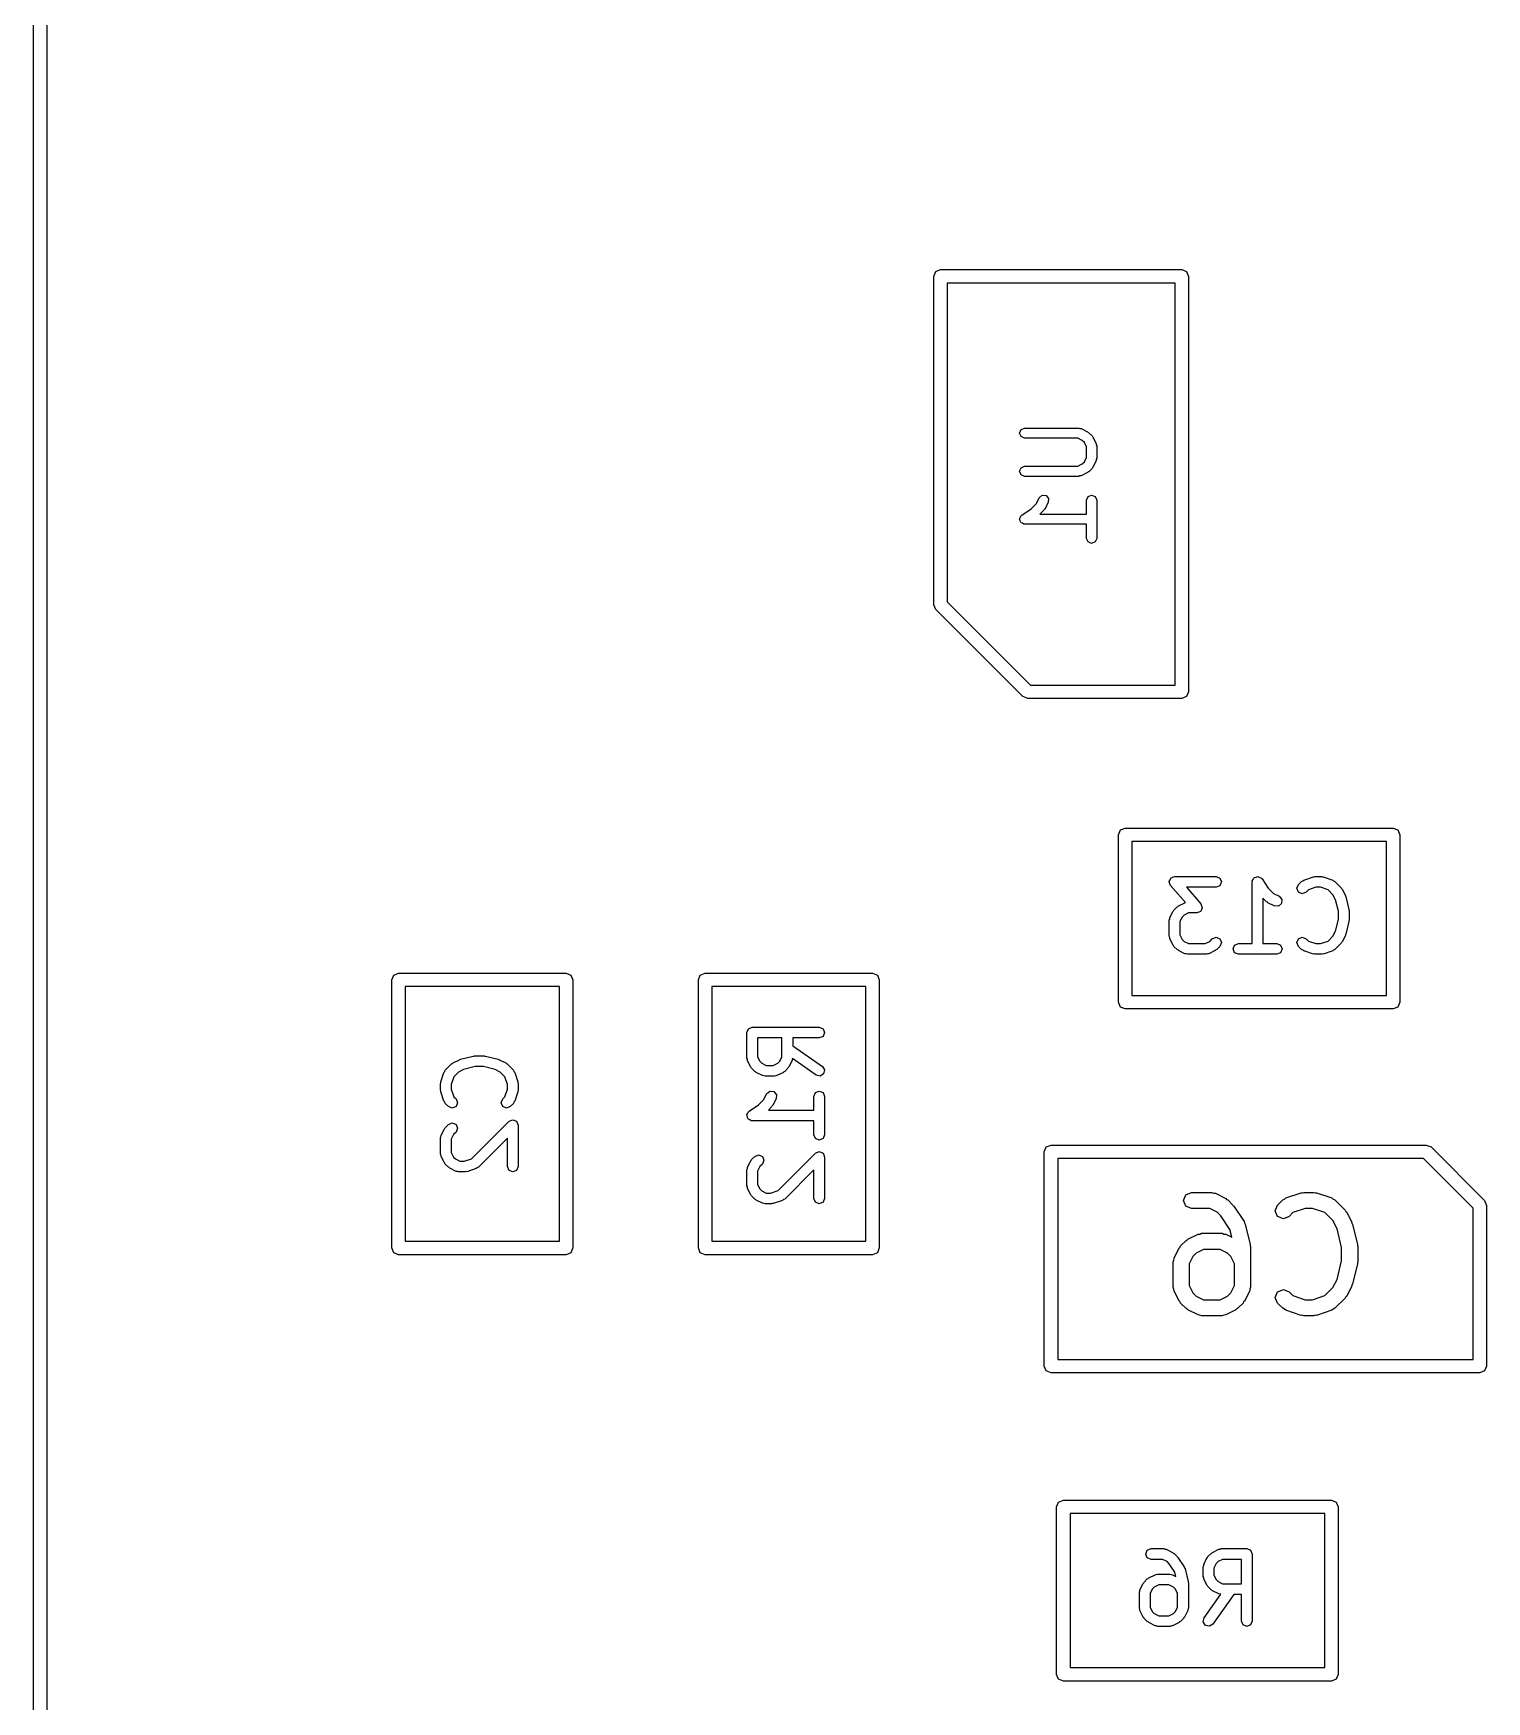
# Model space of a CAD drawing. Extents: x 0.38 to 2.31, y 0.19 to 1.75.
# Drawn here: x 0.7681 to 1.195, y 0.6474 to 1.1374 of the extents above; entities that cross this region are included whole.
import ezdxf

# ---------------------------------------------------------------- set-up
doc = ezdxf.new("R2010")
doc.units = 0
doc.header["$MEASUREMENT"] = 0
doc.layers.add('BLACK', color=7, linetype='CONTINUOUS')

msp = doc.modelspace()

# ---------------------------------------------------------------- linework, layer by layer
at = {"layer": 'BLACK', "linetype": 'CONTINUOUS'}
for p, q in [((0.76811, 0.370079), (0.76811, 1.62992)), ((0.772047, 1.62795), (0.772047, 0.372047)), ((1.0326, 1.06602), (1.03317, 1.06742)), ((1.0326, 0.969567), (1.0326, 1.06602)), ((1.03317, 1.06742), (1.03457, 1.06799)), ((1.03457, 1.06799), (1.10543, 1.06799)), ((1.03654, 1.06406), (1.03654, 0.970382)), ((1.10346, 1.06406), (1.03654, 1.06406)), ((1.10346, 0.945945), (1.10346, 1.06406)), ((1.10543, 1.06799), (1.10682, 1.06742)), ((1.10682, 1.06742), (1.1074, 1.06602)), ((1.1074, 1.06602), (1.1074, 0.943976)), ((1.05779, 1.02), (1.05822, 1.02104)), ((1.05822, 1.01895), (1.05779, 1.02)), ((1.05822, 1.02104), (1.05927, 1.02147)), ((1.05927, 1.02147), (1.0752, 1.02147)), ((1.0752, 1.02147), (1.07552, 1.02134)), ((1.07552, 1.02134), (1.07586, 1.02132)), ((1.07586, 1.02132), (1.07774, 1.02038)), ((1.07774, 1.02038), (1.0779, 1.0202)), ((1.0779, 1.0202), (1.07812, 1.0201)), ((1.07812, 1.0201), (1.07906, 1.01917)), ((1.05927, 1.01852), (1.05822, 1.01895)), ((1.07486, 1.01852), (1.05927, 1.01852)), ((1.0762, 1.01785), (1.07486, 1.01852)), ((1.0768, 1.01725), (1.0762, 1.01785)), ((1.07748, 1.0159), (1.0768, 1.01725)), ((1.07748, 1.01285), (1.07748, 1.0159)), ((1.07906, 1.01917), (1.07915, 1.01894)), ((1.07915, 1.01894), (1.07934, 1.01878)), ((1.07934, 1.01878), (1.08027, 1.01691)), ((1.08027, 1.01691), (1.0803, 1.01657)), ((1.0803, 1.01657), (1.08043, 1.01625)), ((1.08043, 1.01625), (1.08043, 1.0125)), ((1.05779, 1.00875), (1.05822, 1.00979)), ((1.05822, 1.00979), (1.05927, 1.01023)), ((1.05927, 1.01023), (1.07486, 1.01023)), ((1.07486, 1.01023), (1.0762, 1.0109)), ((1.0762, 1.0109), (1.0768, 1.0115)), ((1.0768, 1.0115), (1.07748, 1.01285)), ((1.07906, 1.00958), (1.07812, 1.00864)), ((1.07915, 1.0098), (1.07906, 1.00958)), ((1.07934, 1.00996), (1.07915, 1.0098)), ((1.08027, 1.01184), (1.07934, 1.00996)), ((1.0803, 1.01218), (1.08027, 1.01184)), ((1.08043, 1.0125), (1.0803, 1.01218)), ((1.05822, 1.00771), (1.05779, 1.00875)), ((1.05927, 1.00727), (1.05822, 1.00771)), ((1.0752, 1.00727), (1.05927, 1.00727)), ((1.07552, 1.0074), (1.0752, 1.00727)), ((1.07586, 1.00743), (1.07552, 1.0074)), ((1.07774, 1.00837), (1.07586, 1.00743)), ((1.0779, 1.00855), (1.07774, 1.00837)), ((1.07812, 1.00864), (1.0779, 1.00855)), ((1.06274, 0.999313), (1.06357, 1.00097)), ((1.06357, 1.00097), (1.06443, 1.00171)), ((1.06443, 1.00171), (1.06555, 1.00163)), ((1.06621, 0.999653), (1.06528, 0.997778)), ((1.06555, 1.00163), (1.06629, 1.00078)), ((1.06629, 1.00078), (1.06621, 0.999653)), ((1.07748, 1.00031), (1.07791, 1.00136)), ((1.07748, 0.996165), (1.07748, 1.00031)), ((1.07791, 1.00136), (1.07895, 1.00179)), ((1.07895, 1.00179), (1.08, 1.00136)), ((1.08, 1.00136), (1.08043, 1.00031)), ((1.08043, 1.00031), (1.08043, 0.989064)), ((1.05779, 0.994689), (1.05785, 0.994829)), ((1.05782, 0.994978), (1.05806, 0.995336)), ((1.05785, 0.994829), (1.05782, 0.994978)), ((1.05806, 0.995336), (1.05822, 0.995733)), ((1.05822, 0.995733), (1.05836, 0.995791)), ((1.05836, 0.995791), (1.05845, 0.995917)), ((1.05845, 0.995917), (1.06114, 0.997711)), ((1.06114, 0.997711), (1.06274, 0.999313)), ((1.065, 0.997394), (1.06377, 0.996165)), ((1.06377, 0.996165), (1.07748, 0.996165)), ((1.06509, 0.997619), (1.065, 0.997394)), ((1.06528, 0.997778), (1.06509, 0.997619)), ((1.05796, 0.994292), (1.05779, 0.994689)), ((1.05804, 0.99387), (1.05796, 0.994292)), ((1.05817, 0.993785), (1.05804, 0.99387)), ((1.05822, 0.993645), (1.05817, 0.993785)), ((1.05862, 0.99348), (1.05822, 0.993645)), ((1.05898, 0.993241), (1.05862, 0.99348)), ((1.05913, 0.993271), (1.05898, 0.993241)), ((1.05927, 0.993212), (1.05913, 0.993271)), ((1.07748, 0.993212), (1.05927, 0.993212)), ((1.07748, 0.989064), (1.07748, 0.993212)), ((1.07791, 0.988021), (1.07748, 0.989064)), ((1.07895, 0.987588), (1.07791, 0.988021)), ((1.08, 0.988021), (1.07895, 0.987588)), ((1.08043, 0.989064), (1.08, 0.988021)), ((1.03654, 0.970382), (1.06097, 0.945945)), ((1.03317, 0.968175), (1.0326, 0.969567)), ((1.05877, 0.942584), (1.03317, 0.968175)), ((1.06097, 0.945945), (1.10346, 0.945945)), ((1.06016, 0.942008), (1.05877, 0.942584)), ((1.10543, 0.942008), (1.06016, 0.942008)), ((1.10682, 0.942584), (1.10543, 0.942008)), ((1.1074, 0.943976), (1.10682, 0.942584)), ((1.08681, 0.902008), (1.08739, 0.9034)), ((1.08681, 0.852795), (1.08681, 0.902008)), ((1.08739, 0.9034), (1.08878, 0.903976)), ((1.08878, 0.903976), (1.16752, 0.903976)), ((1.16752, 0.903976), (1.16891, 0.9034)), ((1.16891, 0.9034), (1.16949, 0.902008)), ((1.16949, 0.902008), (1.16949, 0.852795)), ((1.09075, 0.900039), (1.09075, 0.854764)), ((1.16555, 0.900039), (1.09075, 0.900039)), ((1.16555, 0.854764), (1.16555, 0.900039)), ((1.10173, 0.888144), (1.10176, 0.888196)), ((1.10195, 0.887632), (1.10173, 0.888144)), ((1.10174, 0.888249), (1.10198, 0.888745)), ((1.10176, 0.888196), (1.10174, 0.888249)), ((1.10212, 0.887107), (1.10195, 0.887632)), ((1.10198, 0.888745), (1.1022, 0.889257)), ((1.10653, 0.882066), (1.10212, 0.887107)), ((1.1022, 0.889257), (1.10225, 0.889279)), ((1.10225, 0.889279), (1.10227, 0.889329)), ((1.10227, 0.889329), (1.1028, 0.889506)), ((1.1028, 0.889506), (1.10331, 0.889719)), ((1.10331, 0.889719), (1.11549, 0.889719)), ((1.11549, 0.889719), (1.11661, 0.889257)), ((1.11661, 0.88703), (1.11549, 0.886569)), ((1.11661, 0.889257), (1.11707, 0.888144)), ((1.11707, 0.888144), (1.11661, 0.88703)), ((1.12611, 0.888144), (1.12617, 0.888294)), ((1.12611, 0.870034), (1.12611, 0.888144)), ((1.12614, 0.888453), (1.12639, 0.888834)), ((1.12617, 0.888294), (1.12614, 0.888453)), ((1.12639, 0.888834), (1.12657, 0.889257)), ((1.12657, 0.889257), (1.12672, 0.889319)), ((1.12672, 0.889319), (1.12681, 0.889454)), ((1.12681, 0.889454), (1.12726, 0.889543)), ((1.12726, 0.889543), (1.12768, 0.889719)), ((1.12768, 0.889719), (1.12783, 0.889656)), ((1.12783, 0.889656), (1.12799, 0.889688)), ((1.12799, 0.889688), (1.12837, 0.889433)), ((1.12837, 0.889433), (1.12879, 0.889257)), ((1.12879, 0.889257), (1.12886, 0.889108)), ((1.12886, 0.889108), (1.12899, 0.889017)), ((1.12899, 0.889017), (1.13078, 0.886335)), ((1.13923, 0.886269), (1.13969, 0.887383)), ((1.13969, 0.887383), (1.14063, 0.88832)), ((1.14063, 0.88832), (1.14097, 0.88846)), ((1.14097, 0.88846), (1.14124, 0.8887)), ((1.14124, 0.8887), (1.14406, 0.889638)), ((1.14406, 0.889638), (1.14431, 0.889619)), ((1.14431, 0.889619), (1.14455, 0.889719)), ((1.14455, 0.889719), (1.14643, 0.889719)), ((1.14643, 0.889719), (1.14667, 0.889619)), ((1.14667, 0.889619), (1.14693, 0.889638)), ((1.14693, 0.889638), (1.14974, 0.8887)), ((1.14974, 0.8887), (1.15002, 0.88846)), ((1.15002, 0.88846), (1.15035, 0.88832)), ((1.15035, 0.88832), (1.15223, 0.886445)), ((1.10448, 0.881116), (1.10635, 0.882053)), ((1.10635, 0.882053), (1.10653, 0.882066)), ((1.11549, 0.886569), (1.10678, 0.886569)), ((1.10678, 0.886569), (1.11106, 0.881682)), ((1.13032, 0.882343), (1.12926, 0.883404)), ((1.12926, 0.883404), (1.12926, 0.870034)), ((1.13056, 0.882244), (1.13032, 0.882343)), ((1.13073, 0.882048), (1.13056, 0.882244)), ((1.1326, 0.881111), (1.13073, 0.882048)), ((1.13078, 0.886335), (1.13236, 0.884751)), ((1.13236, 0.884751), (1.13401, 0.883928)), ((1.13401, 0.883928), (1.1348, 0.883017)), ((1.1348, 0.883017), (1.13471, 0.881815)), ((1.13969, 0.885155), (1.13923, 0.886269)), ((1.1408, 0.884694), (1.13969, 0.885155)), ((1.14192, 0.885155), (1.1408, 0.884694)), ((1.14259, 0.88583), (1.14192, 0.885155)), ((1.14481, 0.886569), (1.14259, 0.88583)), ((1.14617, 0.886569), (1.14481, 0.886569)), ((1.14839, 0.88583), (1.14617, 0.886569)), ((1.14982, 0.884399), (1.14839, 0.88583)), ((1.15057, 0.882907), (1.14982, 0.884399)), ((1.15142, 0.879513), (1.15057, 0.882907)), ((1.15223, 0.886445), (1.15233, 0.886206)), ((1.15233, 0.886206), (1.15252, 0.886036)), ((1.15252, 0.886036), (1.15346, 0.884161)), ((1.15346, 0.884161), (1.15347, 0.883983)), ((1.15347, 0.883983), (1.15358, 0.883839)), ((1.15358, 0.883839), (1.15452, 0.880089)), ((1.10173, 0.876895), (1.10187, 0.877234)), ((1.10187, 0.877234), (1.1019, 0.877599)), ((1.1019, 0.877599), (1.10284, 0.879474)), ((1.10284, 0.879474), (1.10303, 0.879644)), ((1.10303, 0.879644), (1.10313, 0.879883)), ((1.10313, 0.879883), (1.10407, 0.880821)), ((1.10407, 0.880821), (1.10431, 0.88092)), ((1.10431, 0.88092), (1.10448, 0.881116)), ((1.10554, 0.877837), (1.10488, 0.876523)), ((1.10612, 0.878413), (1.10554, 0.877837)), ((1.10743, 0.87907), (1.10612, 0.878413)), ((1.10987, 0.87907), (1.10743, 0.87907)), ((1.11038, 0.879282), (1.10987, 0.87907)), ((1.11091, 0.87946), (1.11038, 0.879282)), ((1.11093, 0.87951), (1.11091, 0.87946)), ((1.11098, 0.879531), (1.11093, 0.87951)), ((1.1112, 0.880043), (1.11098, 0.879531)), ((1.11106, 0.881682), (1.11123, 0.881157)), ((1.11144, 0.88054), (1.1112, 0.880043)), ((1.11123, 0.881157), (1.11145, 0.880645)), ((1.11145, 0.880645), (1.11142, 0.880593)), ((1.11142, 0.880593), (1.11144, 0.88054)), ((1.1338, 0.881025), (1.1326, 0.881111)), ((1.13471, 0.881815), (1.1338, 0.881025)), ((1.15142, 0.877089), (1.15142, 0.879513)), ((1.15452, 0.880089), (1.15449, 0.879892)), ((1.15449, 0.879892), (1.15457, 0.879707)), ((1.15457, 0.879707), (1.15457, 0.876895)), ((1.10173, 0.872208), (1.10173, 0.876895)), ((1.10187, 0.87187), (1.10173, 0.872208)), ((1.10488, 0.876523), (1.10488, 0.87258)), ((1.10488, 0.87258), (1.10554, 0.871266)), ((1.14982, 0.872204), (1.15057, 0.873695)), ((1.15057, 0.873695), (1.15142, 0.877089)), ((1.15346, 0.872441), (1.15252, 0.870567)), ((1.15347, 0.87262), (1.15346, 0.872441)), ((1.15358, 0.872764), (1.15347, 0.87262)), ((1.15452, 0.876513), (1.15358, 0.872764)), ((1.15457, 0.876895), (1.15449, 0.876711)), ((1.15449, 0.876711), (1.15452, 0.876513)), ((1.1019, 0.871504), (1.10187, 0.87187)), ((1.10284, 0.869629), (1.1019, 0.871504)), ((1.10303, 0.869459), (1.10284, 0.869629)), ((1.10313, 0.86922), (1.10303, 0.869459)), ((1.10407, 0.868283), (1.10313, 0.86922)), ((1.10431, 0.868183), (1.10407, 0.868283)), ((1.10448, 0.867988), (1.10431, 0.868183)), ((1.10635, 0.86705), (1.10448, 0.867988)), ((1.10554, 0.871266), (1.10612, 0.87069)), ((1.10612, 0.87069), (1.10743, 0.870034)), ((1.10743, 0.870034), (1.11231, 0.870034)), ((1.11231, 0.870034), (1.11362, 0.87069)), ((1.11526, 0.867988), (1.11339, 0.86705)), ((1.11362, 0.87069), (1.11438, 0.871447)), ((1.11438, 0.871447), (1.11549, 0.871908)), ((1.11543, 0.868183), (1.11526, 0.867988)), ((1.11567, 0.868283), (1.11543, 0.868183)), ((1.11549, 0.871908), (1.11661, 0.871447)), ((1.11661, 0.86922), (1.11567, 0.868283)), ((1.11661, 0.871447), (1.11707, 0.870333)), ((1.11707, 0.870333), (1.11661, 0.86922)), ((1.12048, 0.868459), (1.12094, 0.869572)), ((1.12094, 0.867345), (1.12048, 0.868459)), ((1.12094, 0.869572), (1.12206, 0.870034)), ((1.12206, 0.866884), (1.12094, 0.867345)), ((1.12206, 0.870034), (1.12611, 0.870034)), ((1.12926, 0.870034), (1.13331, 0.870034)), ((1.13331, 0.870034), (1.13442, 0.869572)), ((1.13442, 0.867345), (1.13331, 0.866884)), ((1.13442, 0.869572), (1.13488, 0.868459)), ((1.13488, 0.868459), (1.13442, 0.867345)), ((1.13923, 0.870334), (1.13969, 0.871447)), ((1.13969, 0.86922), (1.13923, 0.870334)), ((1.13969, 0.871447), (1.1408, 0.871908)), ((1.14063, 0.868283), (1.13969, 0.86922)), ((1.14097, 0.868142), (1.14063, 0.868283)), ((1.1408, 0.871908), (1.14192, 0.871447)), ((1.14124, 0.867902), (1.14097, 0.868142)), ((1.14406, 0.866965), (1.14124, 0.867902)), ((1.14192, 0.871447), (1.14259, 0.870772)), ((1.14259, 0.870772), (1.14481, 0.870034)), ((1.14481, 0.870034), (1.14617, 0.870034)), ((1.14617, 0.870034), (1.14839, 0.870773)), ((1.14974, 0.867902), (1.14693, 0.866965)), ((1.14839, 0.870773), (1.14982, 0.872204)), ((1.15002, 0.868142), (1.14974, 0.867902)), ((1.15035, 0.868283), (1.15002, 0.868142)), ((1.15223, 0.870157), (1.15035, 0.868283)), ((1.15233, 0.870397), (1.15223, 0.870157)), ((1.15252, 0.870567), (1.15233, 0.870397)), ((1.10672, 0.867024), (1.10635, 0.86705)), ((1.10706, 0.866884), (1.10672, 0.867024)), ((1.11268, 0.866884), (1.10706, 0.866884)), ((1.11302, 0.867024), (1.11268, 0.866884)), ((1.11339, 0.86705), (1.11302, 0.867024)), ((1.12768, 0.866884), (1.12206, 0.866884)), ((1.13331, 0.866884), (1.12768, 0.866884)), ((1.14431, 0.866983), (1.14406, 0.866965)), ((1.14455, 0.866884), (1.14431, 0.866983)), ((1.14643, 0.866884), (1.14455, 0.866884)), ((1.14667, 0.866983), (1.14643, 0.866884)), ((1.14693, 0.866965), (1.14667, 0.866983)), ((0.873425, 0.85937), (0.874002, 0.860762)), ((0.873425, 0.78063), (0.873425, 0.85937)), ((0.874002, 0.860762), (0.875394, 0.861339)), ((0.875394, 0.861339), (0.924606, 0.861339)), ((0.924606, 0.861339), (0.925998, 0.860762)), ((0.925998, 0.860762), (0.926575, 0.85937)), ((0.926575, 0.85937), (0.926575, 0.78063)), ((0.963425, 0.85937), (0.964002, 0.860762)), ((0.963425, 0.78063), (0.963425, 0.85937)), ((0.964002, 0.860762), (0.965394, 0.861339)), ((0.965394, 0.861339), (1.01461, 0.861339)), ((1.01461, 0.861339), (1.016, 0.860762)), ((1.016, 0.860762), (1.01657, 0.85937)), ((1.01657, 0.85937), (1.01657, 0.78063)), ((0.877362, 0.857402), (0.877362, 0.782598)), ((0.922638, 0.857402), (0.877362, 0.857402)), ((0.922638, 0.782598), (0.922638, 0.857402)), ((0.967362, 0.857402), (0.967362, 0.782598)), ((1.01264, 0.857402), (0.967362, 0.857402)), ((1.01264, 0.782598), (1.01264, 0.857402)), ((1.08739, 0.851403), (1.08681, 0.852795)), ((1.09075, 0.854764), (1.16555, 0.854764)), ((1.16949, 0.852795), (1.16891, 0.851403)), ((1.08878, 0.850827), (1.08739, 0.851403)), ((1.16752, 0.850827), (1.08878, 0.850827)), ((1.16891, 0.851403), (1.16752, 0.850827)), ((0.977683, 0.843903), (0.978144, 0.845017)), ((0.977683, 0.836404), (0.977683, 0.843903)), ((0.978144, 0.845017), (0.979258, 0.845478)), ((0.979258, 0.845478), (0.998943, 0.845478)), ((0.998943, 0.845478), (1.00006, 0.845017)), ((1.00006, 0.845017), (1.00052, 0.843903)), ((1.00052, 0.843903), (1.00006, 0.84279)), ((0.987994, 0.842328), (0.980833, 0.842328)), ((0.980833, 0.842328), (0.980833, 0.836776)), ((0.987994, 0.836776), (0.987994, 0.842328)), ((0.998943, 0.842328), (0.991144, 0.842328)), ((0.991144, 0.842328), (0.991144, 0.840036)), ((0.991144, 0.840036), (0.999846, 0.833945)), ((1.00006, 0.84279), (0.998943, 0.842328)), ((0.889082, 0.832831), (0.890956, 0.834706)), ((0.890956, 0.834706), (0.891196, 0.834805)), ((0.891196, 0.834805), (0.891366, 0.835001)), ((0.891366, 0.835001), (0.89324, 0.835938)), ((0.894494, 0.833044), (0.893003, 0.832298)), ((0.89324, 0.835938), (0.893419, 0.835951)), ((0.893419, 0.835951), (0.893563, 0.836057)), ((0.893563, 0.836057), (0.897312, 0.836995)), ((0.897888, 0.833892), (0.894494, 0.833044)), ((0.897312, 0.836995), (0.89751, 0.836965)), ((0.89751, 0.836965), (0.897694, 0.837042)), ((0.897694, 0.837042), (0.900506, 0.837042)), ((0.900313, 0.833892), (0.897888, 0.833892)), ((0.903706, 0.833044), (0.900313, 0.833892)), ((0.900506, 0.837042), (0.900691, 0.836965)), ((0.900691, 0.836965), (0.900888, 0.836995)), ((0.900888, 0.836995), (0.904638, 0.836057)), ((0.905198, 0.832298), (0.903706, 0.833044)), ((0.904638, 0.836057), (0.904782, 0.835951)), ((0.904782, 0.835951), (0.90496, 0.835938)), ((0.90496, 0.835938), (0.906835, 0.835001)), ((0.906835, 0.835001), (0.907005, 0.834805)), ((0.907005, 0.834805), (0.907244, 0.834706)), ((0.907244, 0.834706), (0.909119, 0.832831)), ((0.977823, 0.836066), (0.977683, 0.836404)), ((0.977849, 0.8357), (0.977823, 0.836066)), ((0.978787, 0.833825), (0.977849, 0.8357)), ((0.978982, 0.833655), (0.978787, 0.833825)), ((0.979082, 0.833416), (0.978982, 0.833655)), ((0.980019, 0.832479), (0.979082, 0.833416)), ((0.980833, 0.836776), (0.981489, 0.835462)), ((0.981489, 0.835462), (0.982065, 0.834886)), ((0.982065, 0.834886), (0.983379, 0.834229)), ((0.983379, 0.834229), (0.985448, 0.834229)), ((0.985448, 0.834229), (0.986761, 0.834886)), ((0.986761, 0.834886), (0.987337, 0.835462)), ((0.987337, 0.835462), (0.987994, 0.836776)), ((0.989745, 0.833416), (0.988808, 0.832479)), ((0.989844, 0.833655), (0.989745, 0.833416)), ((0.99004, 0.833825), (0.989844, 0.833655)), ((0.990978, 0.8357), (0.99004, 0.833825)), ((0.991004, 0.836066), (0.990978, 0.8357)), ((0.991076, 0.836239), (0.991004, 0.836066)), ((0.99804, 0.831365), (0.991076, 0.836239)), ((0.999846, 0.833945), (1.00049, 0.832928)), ((0.887683, 0.828905), (0.887782, 0.829145)), ((0.887683, 0.82703), (0.887683, 0.828905)), ((0.887764, 0.829403), (0.888701, 0.832215)), ((0.887782, 0.829145), (0.887764, 0.829403)), ((0.888701, 0.832215), (0.888941, 0.832492)), ((0.888941, 0.832492), (0.889082, 0.832831)), ((0.891572, 0.830867), (0.890833, 0.82865)), ((0.890833, 0.82865), (0.890833, 0.827286)), ((0.893003, 0.832298), (0.891572, 0.830867)), ((0.906629, 0.830867), (0.905198, 0.832298)), ((0.907368, 0.82865), (0.906629, 0.830867)), ((0.907368, 0.827286), (0.907368, 0.82865)), ((0.909119, 0.832831), (0.909259, 0.832492)), ((0.909259, 0.832492), (0.909499, 0.832215)), ((0.909499, 0.832215), (0.910437, 0.829403)), ((0.910437, 0.829403), (0.910419, 0.829145)), ((0.910419, 0.829145), (0.910518, 0.828905)), ((0.910518, 0.828905), (0.910518, 0.82703)), ((0.980259, 0.832379), (0.980019, 0.832479)), ((0.980428, 0.832184), (0.980259, 0.832379)), ((0.982303, 0.831246), (0.980428, 0.832184)), ((0.982669, 0.83122), (0.982303, 0.831246)), ((0.983007, 0.83108), (0.982669, 0.83122)), ((0.98582, 0.83108), (0.983007, 0.83108)), ((0.986158, 0.83122), (0.98582, 0.83108)), ((0.986524, 0.831246), (0.986158, 0.83122)), ((0.988399, 0.832184), (0.986524, 0.831246)), ((0.988568, 0.832379), (0.988399, 0.832184)), ((0.988808, 0.832479), (0.988568, 0.832379)), ((0.999217, 0.831104), (0.99804, 0.831365)), ((1.00023, 0.831752), (0.999217, 0.831104)), ((1.00049, 0.832928), (1.00023, 0.831752)), ((0.887782, 0.826791), (0.887683, 0.82703)), ((0.887764, 0.826532), (0.887782, 0.826791)), ((0.888701, 0.82372), (0.887764, 0.826532)), ((0.888941, 0.823443), (0.888701, 0.82372)), ((0.889082, 0.823105), (0.888941, 0.823443)), ((0.890833, 0.827286), (0.891572, 0.825069)), ((0.891572, 0.825069), (0.892246, 0.824394)), ((0.892246, 0.824394), (0.892707, 0.823281)), ((0.892707, 0.823281), (0.892246, 0.822167)), ((0.905493, 0.823281), (0.905955, 0.824394)), ((0.905955, 0.822167), (0.905493, 0.823281)), ((0.905955, 0.824394), (0.906629, 0.825069)), ((0.906629, 0.825069), (0.907368, 0.827286)), ((0.909259, 0.823443), (0.909119, 0.823105)), ((0.909499, 0.82372), (0.909259, 0.823443)), ((0.910437, 0.826532), (0.909499, 0.82372)), ((0.910518, 0.82703), (0.910419, 0.826791)), ((0.910419, 0.826791), (0.910437, 0.826532)), ((0.981067, 0.82263), (0.982651, 0.824214)), ((0.982651, 0.824214), (0.983474, 0.82586)), ((0.983474, 0.82586), (0.984384, 0.82665)), ((0.984384, 0.82665), (0.985586, 0.826564)), ((0.986291, 0.824451), (0.985353, 0.822577)), ((0.985586, 0.826564), (0.986376, 0.825654)), ((0.986376, 0.825654), (0.986291, 0.824451)), ((0.997368, 0.825156), (0.997829, 0.826269)), ((0.997368, 0.821106), (0.997368, 0.825156)), ((0.997829, 0.826269), (0.998943, 0.82673)), ((0.998943, 0.82673), (1.00006, 0.826269)), ((1.00006, 0.826269), (1.00052, 0.825156)), ((1.00052, 0.825156), (1.00052, 0.813907)), ((0.890019, 0.822167), (0.889082, 0.823105)), ((0.891133, 0.821706), (0.890019, 0.822167)), ((0.892246, 0.822167), (0.891133, 0.821706)), ((0.907068, 0.821706), (0.905955, 0.822167)), ((0.908182, 0.822167), (0.907068, 0.821706)), ((0.909119, 0.823105), (0.908182, 0.822167)), ((0.977683, 0.819531), (0.977745, 0.819681)), ((0.977859, 0.819108), (0.977683, 0.819531)), ((0.977714, 0.81984), (0.977969, 0.820221)), ((0.977745, 0.819681), (0.977714, 0.81984)), ((0.977948, 0.818658), (0.977859, 0.819108)), ((0.978082, 0.818568), (0.977948, 0.818658)), ((0.977969, 0.820221), (0.978144, 0.820645)), ((0.978144, 0.818418), (0.978082, 0.818568)), ((0.978144, 0.820645), (0.978294, 0.820707)), ((0.978568, 0.818242), (0.978144, 0.818418)), ((0.978294, 0.820707), (0.978384, 0.820842)), ((0.978384, 0.820842), (0.981067, 0.82263)), ((0.985058, 0.822167), (0.983997, 0.821106)), ((0.983997, 0.821106), (0.997368, 0.821106)), ((0.985157, 0.822407), (0.985058, 0.822167)), ((0.985353, 0.822577), (0.985157, 0.822407)), ((0.887823, 0.813308), (0.887849, 0.813674)), ((0.887849, 0.813674), (0.888787, 0.815549)), ((0.888787, 0.815549), (0.888982, 0.815719)), ((0.888982, 0.815719), (0.889082, 0.815958)), ((0.889082, 0.815958), (0.890019, 0.816895)), ((0.890019, 0.816895), (0.891133, 0.817357)), ((0.891489, 0.813912), (0.890833, 0.812598)), ((0.891133, 0.817357), (0.892246, 0.816895)), ((0.892246, 0.814668), (0.891489, 0.813912)), ((0.892246, 0.816895), (0.892707, 0.815782)), ((0.892707, 0.815782), (0.892246, 0.814668)), ((0.896844, 0.806847), (0.907829, 0.817833)), ((0.907829, 0.817833), (0.908943, 0.818294)), ((0.908943, 0.818294), (0.910056, 0.817833)), ((0.910056, 0.817833), (0.910254, 0.817357)), ((0.910254, 0.817357), (0.910518, 0.816719)), ((0.910518, 0.816719), (0.910518, 0.804533)), ((0.978949, 0.817987), (0.978568, 0.818242)), ((0.979108, 0.818019), (0.978949, 0.817987)), ((0.979258, 0.817956), (0.979108, 0.818019)), ((0.997368, 0.817956), (0.979258, 0.817956)), ((0.997368, 0.813907), (0.997368, 0.817956)), ((0.997829, 0.812793), (0.997368, 0.813907)), ((1.00052, 0.813907), (1.00006, 0.812793)), ((0.887683, 0.81297), (0.887823, 0.813308)), ((0.887683, 0.808283), (0.887683, 0.81297)), ((0.890833, 0.812598), (0.890833, 0.808655)), ((0.890833, 0.808655), (0.891489, 0.807341)), ((0.907368, 0.812917), (0.898808, 0.804357)), ((0.907368, 0.804533), (0.907368, 0.812917)), ((0.998943, 0.812332), (0.997829, 0.812793)), ((0.997829, 0.808459), (0.998943, 0.80892)), ((1.00006, 0.812793), (0.998943, 0.812332)), ((0.998943, 0.80892), (1.00006, 0.808459)), ((1.06504, 0.808898), (1.06562, 0.81029)), ((1.06504, 0.745906), (1.06504, 0.808898)), ((1.06562, 0.81029), (1.06701, 0.810866)), ((1.06701, 0.810866), (1.17724, 0.810866)), ((1.17724, 0.810866), (1.17864, 0.81029)), ((1.17864, 0.81029), (1.19438, 0.794542)), ((0.887823, 0.807944), (0.887683, 0.808283)), ((0.887849, 0.807578), (0.887823, 0.807944)), ((0.888787, 0.805704), (0.887849, 0.807578)), ((0.888982, 0.805534), (0.888787, 0.805704)), ((0.889082, 0.805294), (0.888982, 0.805534)), ((0.890019, 0.804357), (0.889082, 0.805294)), ((0.890258, 0.804258), (0.890019, 0.804357)), ((0.890428, 0.804062), (0.890258, 0.804258)), ((0.892303, 0.803125), (0.890428, 0.804062)), ((0.891489, 0.807341), (0.892065, 0.806765)), ((0.892065, 0.806765), (0.893379, 0.806108)), ((0.893379, 0.806108), (0.894627, 0.806108)), ((0.894627, 0.806108), (0.896844, 0.806847)), ((0.898192, 0.803977), (0.89538, 0.803039)), ((0.898469, 0.804217), (0.898192, 0.803977)), ((0.898808, 0.804357), (0.898469, 0.804217)), ((0.907829, 0.80342), (0.907368, 0.804533)), ((0.910518, 0.804533), (0.910056, 0.80342)), ((0.977683, 0.803596), (0.977823, 0.803934)), ((0.977823, 0.803934), (0.977849, 0.8043)), ((0.977849, 0.8043), (0.978787, 0.806175)), ((0.978787, 0.806175), (0.978982, 0.806345)), ((0.978982, 0.806345), (0.979082, 0.806584)), ((0.979082, 0.806584), (0.980019, 0.807521)), ((0.980019, 0.807521), (0.981133, 0.807983)), ((0.981489, 0.804538), (0.980833, 0.803224)), ((0.981133, 0.807983), (0.982246, 0.807521)), ((0.982246, 0.805294), (0.981489, 0.804538)), ((0.982246, 0.807521), (0.982707, 0.806408)), ((0.982707, 0.806408), (0.982246, 0.805294)), ((0.986844, 0.797473), (0.997829, 0.808459)), ((1.00006, 0.808459), (1.00025, 0.807983)), ((1.00025, 0.807983), (1.00052, 0.807345)), ((1.00052, 0.807345), (1.00052, 0.795159)), ((1.06898, 0.806929), (1.06898, 0.747874)), ((1.17643, 0.806929), (1.06898, 0.806929)), ((1.19102, 0.792334), (1.17643, 0.806929)), ((0.892669, 0.803099), (0.892303, 0.803125)), ((0.893007, 0.802958), (0.892669, 0.803099)), ((0.894882, 0.802958), (0.893007, 0.802958)), ((0.895122, 0.803058), (0.894882, 0.802958)), ((0.89538, 0.803039), (0.895122, 0.803058)), ((0.908943, 0.802958), (0.907829, 0.80342)), ((0.910056, 0.80342), (0.908943, 0.802958)), ((0.977683, 0.798909), (0.977683, 0.803596)), ((0.977823, 0.79857), (0.977683, 0.798909)), ((0.980833, 0.803224), (0.980833, 0.799281)), ((0.980833, 0.799281), (0.981489, 0.797967)), ((0.997368, 0.803543), (0.988808, 0.794983)), ((0.997368, 0.795159), (0.997368, 0.803543)), ((0.977849, 0.798205), (0.977823, 0.79857)), ((0.978787, 0.79633), (0.977849, 0.798205)), ((0.978982, 0.79616), (0.978787, 0.79633)), ((0.979082, 0.795921), (0.978982, 0.79616)), ((0.980019, 0.794983), (0.979082, 0.795921)), ((0.980258, 0.794884), (0.980019, 0.794983)), ((0.980428, 0.794688), (0.980258, 0.794884)), ((0.982303, 0.793751), (0.980428, 0.794688)), ((0.981489, 0.797967), (0.982065, 0.797391)), ((0.982065, 0.797391), (0.983379, 0.796734)), ((0.983379, 0.796734), (0.984627, 0.796734)), ((0.984627, 0.796734), (0.986844, 0.797473)), ((0.988192, 0.794603), (0.98538, 0.793665)), ((0.988469, 0.794843), (0.988192, 0.794603)), ((0.988808, 0.794983), (0.988469, 0.794843)), ((0.997829, 0.794046), (0.997368, 0.795159)), ((0.998943, 0.793585), (0.997829, 0.794046)), ((1.00006, 0.794046), (0.998943, 0.793585)), ((1.00052, 0.795159), (1.00006, 0.794046)), ((1.10589, 0.794573), (1.10658, 0.796243)), ((1.10658, 0.792902), (1.10589, 0.794573)), ((1.10658, 0.796243), (1.10825, 0.796935)), ((1.10825, 0.796935), (1.11425, 0.796935)), ((1.11425, 0.796935), (1.11476, 0.796724)), ((1.11476, 0.796724), (1.11531, 0.796685)), ((1.11531, 0.796685), (1.11831, 0.795186)), ((1.11831, 0.795186), (1.11856, 0.794892)), ((1.11856, 0.794892), (1.11892, 0.794743)), ((1.11892, 0.794743), (1.12042, 0.793243)), ((1.13358, 0.793243), (1.13508, 0.794743)), ((1.13508, 0.794743), (1.13559, 0.794954)), ((1.13559, 0.794954), (1.136, 0.795314)), ((1.136, 0.795314), (1.1405, 0.796814)), ((1.1405, 0.796814), (1.14089, 0.796786)), ((1.14089, 0.796786), (1.14125, 0.796935)), ((1.14125, 0.796935), (1.14425, 0.796935)), ((1.14425, 0.796935), (1.14461, 0.796786)), ((1.14461, 0.796786), (1.145, 0.796814)), ((1.145, 0.796814), (1.14949, 0.795314)), ((1.14949, 0.795314), (1.14991, 0.794954)), ((1.14991, 0.794954), (1.15042, 0.794743)), ((1.15042, 0.794743), (1.15342, 0.791744)), ((1.19438, 0.794542), (1.19438, 0.794542)), ((1.19438, 0.794542), (1.19496, 0.79315)), ((0.982669, 0.793725), (0.982303, 0.793751)), ((0.983007, 0.793585), (0.982669, 0.793725)), ((0.984882, 0.793585), (0.983007, 0.793585)), ((0.985122, 0.793684), (0.984882, 0.793585)), ((0.98538, 0.793665), (0.985122, 0.793684)), ((1.10825, 0.79221), (1.10658, 0.792902)), ((1.11369, 0.79221), (1.10825, 0.79221)), ((1.11585, 0.791131), (1.11369, 0.79221)), ((1.11692, 0.790068), (1.11585, 0.791131)), ((1.11956, 0.786104), (1.11692, 0.790068)), ((1.12042, 0.793243), (1.12051, 0.793019)), ((1.12051, 0.793019), (1.12072, 0.792883)), ((1.12072, 0.792883), (1.12372, 0.788384)), ((1.13289, 0.791573), (1.13358, 0.793243)), ((1.13358, 0.789903), (1.13289, 0.791573)), ((1.13525, 0.789211), (1.13358, 0.789903)), ((1.13692, 0.789903), (1.13525, 0.789211)), ((1.13803, 0.791008), (1.13692, 0.789903)), ((1.14163, 0.79221), (1.13803, 0.791008)), ((1.14386, 0.79221), (1.14163, 0.79221)), ((1.14747, 0.791008), (1.14386, 0.79221)), ((1.14981, 0.788674), (1.14747, 0.791008)), ((1.15342, 0.791744), (1.15357, 0.791384)), ((1.15357, 0.791384), (1.15386, 0.79113)), ((1.15386, 0.79113), (1.15536, 0.78813)), ((1.19102, 0.747874), (1.19102, 0.792334)), ((1.19496, 0.79315), (1.19496, 0.745906)), ((1.1072, 0.783187), (1.1102, 0.784687)), ((1.1102, 0.784687), (1.11074, 0.784726)), ((1.11074, 0.784726), (1.11125, 0.784936)), ((1.11125, 0.784936), (1.11725, 0.784936)), ((1.11725, 0.784936), (1.11776, 0.784726)), ((1.11776, 0.784726), (1.11831, 0.784687)), ((1.11831, 0.784687), (1.12014, 0.78377)), ((1.12014, 0.78377), (1.11956, 0.786104)), ((1.12372, 0.788384), (1.1238, 0.787979)), ((1.1238, 0.787979), (1.12404, 0.787646)), ((1.12404, 0.787646), (1.12554, 0.781647)), ((1.15102, 0.786249), (1.14981, 0.788674)), ((1.15238, 0.780784), (1.15102, 0.786249)), ((1.15536, 0.78813), (1.15538, 0.787862)), ((1.15538, 0.787862), (1.15554, 0.787646)), ((1.15554, 0.787646), (1.15704, 0.781647)), ((0.874002, 0.779238), (0.873425, 0.78063)), ((0.875394, 0.778661), (0.874002, 0.779238)), ((0.877362, 0.782598), (0.922638, 0.782598)), ((0.925998, 0.779238), (0.924606, 0.778661)), ((0.926575, 0.78063), (0.925998, 0.779238)), ((0.964002, 0.779238), (0.963425, 0.78063)), ((0.965394, 0.778661), (0.964002, 0.779238)), ((0.967362, 0.782598), (1.01264, 0.782598)), ((1.016, 0.779238), (1.01461, 0.778661)), ((1.01657, 0.78063), (1.016, 0.779238)), ((1.10314, 0.777631), (1.10464, 0.780631)), ((1.10464, 0.780631), (1.10493, 0.780886)), ((1.10493, 0.780886), (1.10508, 0.781245)), ((1.10508, 0.781245), (1.10658, 0.782745)), ((1.10658, 0.782745), (1.10694, 0.782893)), ((1.10694, 0.782893), (1.1072, 0.783187)), ((1.10965, 0.779133), (1.10869, 0.778175)), ((1.11181, 0.780212), (1.10965, 0.779133)), ((1.11669, 0.780212), (1.11181, 0.780212)), ((1.11885, 0.779133), (1.11669, 0.780212)), ((1.11981, 0.778175), (1.11885, 0.779133)), ((1.12554, 0.781647), (1.1255, 0.781351)), ((1.1255, 0.781351), (1.12561, 0.781074)), ((1.12561, 0.781074), (1.12561, 0.769076)), ((1.15238, 0.776866), (1.15238, 0.780784)), ((1.15704, 0.781647), (1.15699, 0.781351)), ((1.15699, 0.781351), (1.15711, 0.781074)), ((1.15711, 0.781074), (1.15711, 0.776575)), ((0.924606, 0.778661), (0.875394, 0.778661)), ((1.01461, 0.778661), (0.965394, 0.778661)), ((1.10289, 0.776575), (1.1031, 0.777083)), ((1.10289, 0.769076), (1.10289, 0.776575)), ((1.1031, 0.777083), (1.10314, 0.777631)), ((1.10869, 0.778175), (1.10762, 0.776017)), ((1.10762, 0.776017), (1.10762, 0.769634)), ((1.12089, 0.776017), (1.11981, 0.778175)), ((1.12089, 0.769634), (1.12089, 0.776017)), ((1.15102, 0.7714), (1.15238, 0.776866)), ((1.15704, 0.776002), (1.15554, 0.770003)), ((1.15711, 0.776575), (1.15699, 0.776298)), ((1.15699, 0.776298), (1.15704, 0.776002)), ((1.10762, 0.769634), (1.10869, 0.767475)), ((1.11981, 0.767476), (1.12089, 0.769634)), ((1.14981, 0.768975), (1.15102, 0.7714)), ((1.15536, 0.769519), (1.15386, 0.76652)), ((1.15538, 0.769787), (1.15536, 0.769519)), ((1.15554, 0.770003), (1.15538, 0.769787)), ((1.1031, 0.768568), (1.10289, 0.769076)), ((1.10314, 0.768019), (1.1031, 0.768568)), ((1.10464, 0.76502), (1.10314, 0.768019)), ((1.10493, 0.764765), (1.10464, 0.76502)), ((1.10508, 0.764406), (1.10493, 0.764765)), ((1.10658, 0.762906), (1.10508, 0.764406)), ((1.10869, 0.767475), (1.10965, 0.766518)), ((1.10965, 0.766518), (1.11181, 0.765439)), ((1.11181, 0.765439), (1.11669, 0.765439)), ((1.11669, 0.765439), (1.11885, 0.766518)), ((1.11885, 0.766518), (1.11981, 0.767476)), ((1.12342, 0.764406), (1.12192, 0.762906)), ((1.12357, 0.764765), (1.12342, 0.764406)), ((1.12386, 0.76502), (1.12357, 0.764765)), ((1.12536, 0.768019), (1.12386, 0.76502)), ((1.1254, 0.768568), (1.12536, 0.768019)), ((1.12561, 0.769076), (1.1254, 0.768568)), ((1.13289, 0.766076), (1.13358, 0.767747)), ((1.13358, 0.764406), (1.13289, 0.766076)), ((1.13358, 0.767747), (1.13525, 0.768438)), ((1.13508, 0.762906), (1.13358, 0.764406)), ((1.13525, 0.768438), (1.13692, 0.767747)), ((1.13692, 0.767747), (1.13803, 0.766641)), ((1.13803, 0.766641), (1.14163, 0.765439)), ((1.14163, 0.765439), (1.14386, 0.765439)), ((1.14386, 0.765439), (1.14747, 0.766641)), ((1.14747, 0.766641), (1.14981, 0.768975)), ((1.15342, 0.765906), (1.15042, 0.762906)), ((1.15357, 0.766265), (1.15342, 0.765906)), ((1.15386, 0.76652), (1.15357, 0.766265)), ((1.10694, 0.762757), (1.10658, 0.762906)), ((1.1072, 0.762464), (1.10694, 0.762757)), ((1.1102, 0.760964), (1.1072, 0.762464)), ((1.11074, 0.760925), (1.1102, 0.760964)), ((1.11125, 0.760714), (1.11074, 0.760925)), ((1.11725, 0.760714), (1.11125, 0.760714)), ((1.11776, 0.760925), (1.11725, 0.760714)), ((1.11831, 0.760964), (1.11776, 0.760925)), ((1.12131, 0.762464), (1.11831, 0.760964)), ((1.12156, 0.762757), (1.12131, 0.762464)), ((1.12192, 0.762906), (1.12156, 0.762757)), ((1.13559, 0.762696), (1.13508, 0.762906)), ((1.136, 0.762335), (1.13559, 0.762696)), ((1.1405, 0.760836), (1.136, 0.762335)), ((1.14089, 0.760863), (1.1405, 0.760836)), ((1.14125, 0.760714), (1.14089, 0.760863)), ((1.14425, 0.760714), (1.14125, 0.760714)), ((1.14461, 0.760863), (1.14425, 0.760714)), ((1.145, 0.760836), (1.14461, 0.760863)), ((1.14949, 0.762335), (1.145, 0.760836)), ((1.14991, 0.762696), (1.14949, 0.762335)), ((1.15042, 0.762906), (1.14991, 0.762696)), ((1.06562, 0.744514), (1.06504, 0.745906)), ((1.06898, 0.747874), (1.19102, 0.747874)), ((1.19496, 0.745906), (1.19438, 0.744514)), ((1.06701, 0.743937), (1.06562, 0.744514)), ((1.19299, 0.743937), (1.06701, 0.743937)), ((1.19438, 0.744514), (1.19299, 0.743937)), ((1.06866, 0.704606), (1.06924, 0.705998)), ((1.06924, 0.705998), (1.07063, 0.706575)), ((1.07063, 0.706575), (1.14937, 0.706575)), ((1.14937, 0.706575), (1.15076, 0.705998)), ((1.15076, 0.705998), (1.15134, 0.704606)), ((1.06866, 0.655394), (1.06866, 0.704606)), ((1.0726, 0.702638), (1.0726, 0.657362)), ((1.1474, 0.702638), (1.0726, 0.702638)), ((1.1474, 0.657362), (1.1474, 0.702638)), ((1.15134, 0.704606), (1.15134, 0.655394)), ((1.09483, 0.690742), (1.09529, 0.691856)), ((1.09529, 0.691856), (1.09641, 0.692317)), ((1.09641, 0.692317), (1.10016, 0.692317)), ((1.10016, 0.692317), (1.1005, 0.692177)), ((1.1005, 0.692177), (1.10086, 0.692151)), ((1.10086, 0.692151), (1.10274, 0.691213)), ((1.10274, 0.691213), (1.10291, 0.691018)), ((1.10291, 0.691018), (1.10315, 0.690918)), ((1.10315, 0.690918), (1.10408, 0.689981)), ((1.1131, 0.689981), (1.11404, 0.690918)), ((1.11404, 0.690918), (1.11428, 0.691018)), ((1.11428, 0.691018), (1.11445, 0.691213)), ((1.11445, 0.691213), (1.11633, 0.692151)), ((1.11633, 0.692151), (1.11669, 0.692177)), ((1.11669, 0.692177), (1.11703, 0.692317)), ((1.11703, 0.692317), (1.12453, 0.692317)), ((1.12453, 0.692317), (1.12564, 0.691856)), ((1.12564, 0.691856), (1.1261, 0.690742)), ((1.09529, 0.689629), (1.09483, 0.690742)), ((1.09641, 0.689167), (1.09529, 0.689629)), ((1.09979, 0.689167), (1.09641, 0.689167)), ((1.1011, 0.688511), (1.09979, 0.689167)), ((1.10175, 0.687864), (1.1011, 0.688511)), ((1.10338, 0.685409), (1.10175, 0.687864)), ((1.10408, 0.689981), (1.10415, 0.689831)), ((1.10415, 0.689831), (1.10428, 0.689741)), ((1.10428, 0.689741), (1.10615, 0.686929)), ((1.10615, 0.686929), (1.10621, 0.686659)), ((1.10621, 0.686659), (1.10637, 0.686437)), ((1.10637, 0.686437), (1.10731, 0.682688)), ((1.11171, 0.686993), (1.11185, 0.687331)), ((1.11171, 0.68418), (1.11171, 0.686993)), ((1.11185, 0.687331), (1.11187, 0.687697)), ((1.11187, 0.687697), (1.11281, 0.689572)), ((1.11281, 0.689572), (1.11301, 0.689741)), ((1.11301, 0.689741), (1.1131, 0.689981)), ((1.11551, 0.687935), (1.11486, 0.686621)), ((1.11486, 0.686621), (1.11486, 0.684552)), ((1.11609, 0.688511), (1.11551, 0.687935)), ((1.1174, 0.689167), (1.11609, 0.688511)), ((1.12295, 0.689167), (1.1174, 0.689167)), ((1.12295, 0.682006), (1.12295, 0.689167)), ((1.1261, 0.690742), (1.1261, 0.671057)), ((1.09312, 0.680198), (1.09406, 0.682073)), ((1.09406, 0.682073), (1.09426, 0.682242)), ((1.09426, 0.682242), (1.09436, 0.682482)), ((1.09436, 0.682482), (1.09529, 0.683419)), ((1.09529, 0.683419), (1.09553, 0.683518)), ((1.09553, 0.683518), (1.0957, 0.683714)), ((1.0957, 0.683714), (1.09758, 0.684652)), ((1.09865, 0.681668), (1.09734, 0.681011)), ((1.09758, 0.684652), (1.09794, 0.684678)), ((1.09794, 0.684678), (1.09828, 0.684818)), ((1.09828, 0.684818), (1.10203, 0.684818)), ((1.10166, 0.681668), (1.09865, 0.681668)), ((1.10297, 0.681011), (1.10166, 0.681668)), ((1.10203, 0.684818), (1.10237, 0.684678)), ((1.10237, 0.684678), (1.10274, 0.684652)), ((1.10274, 0.684652), (1.10369, 0.684174)), ((1.10369, 0.684174), (1.10338, 0.685409)), ((1.10731, 0.682688), (1.10728, 0.68249)), ((1.10728, 0.68249), (1.10736, 0.682306)), ((1.10736, 0.682306), (1.10736, 0.674807)), ((1.11185, 0.683842), (1.11171, 0.68418)), ((1.11187, 0.683476), (1.11185, 0.683842)), ((1.11281, 0.681601), (1.11187, 0.683476)), ((1.11301, 0.681432), (1.11281, 0.681601)), ((1.1131, 0.681192), (1.11301, 0.681432)), ((1.11404, 0.680255), (1.1131, 0.681192)), ((1.11486, 0.684552), (1.11551, 0.683239)), ((1.11551, 0.683239), (1.11609, 0.682663)), ((1.11609, 0.682663), (1.1174, 0.682006)), ((1.1174, 0.682006), (1.12295, 0.682006)), ((1.09296, 0.679494), (1.0931, 0.679832)), ((1.09296, 0.674807), (1.09296, 0.679494)), ((1.0931, 0.679832), (1.09312, 0.680198)), ((1.09676, 0.680436), (1.09611, 0.679122)), ((1.09611, 0.679122), (1.09611, 0.675178)), ((1.09734, 0.681011), (1.09676, 0.680436)), ((1.10355, 0.680436), (1.10297, 0.681011)), ((1.10421, 0.679122), (1.10355, 0.680436)), ((1.10421, 0.675178), (1.10421, 0.679122)), ((1.11199, 0.67196), (1.11687, 0.678924)), ((1.11428, 0.680156), (1.11404, 0.680255)), ((1.11445, 0.67996), (1.11428, 0.680156)), ((1.11633, 0.679022), (1.11445, 0.67996)), ((1.12066, 0.678856), (1.11457, 0.670154)), ((1.11669, 0.678996), (1.11633, 0.679022)), ((1.11687, 0.678924), (1.11669, 0.678996)), ((1.12295, 0.678856), (1.12066, 0.678856)), ((1.12295, 0.671057), (1.12295, 0.678856)), ((1.0931, 0.674468), (1.09296, 0.674807)), ((1.09312, 0.674102), (1.0931, 0.674468)), ((1.09406, 0.672228), (1.09312, 0.674102)), ((1.09426, 0.672058), (1.09406, 0.672228)), ((1.09436, 0.671818), (1.09426, 0.672058)), ((1.09529, 0.670881), (1.09436, 0.671818)), ((1.09611, 0.675178), (1.09676, 0.673865)), ((1.09676, 0.673865), (1.09734, 0.673289)), ((1.09734, 0.673289), (1.09865, 0.672632)), ((1.09865, 0.672632), (1.10166, 0.672632)), ((1.10166, 0.672632), (1.10297, 0.673289)), ((1.10297, 0.673289), (1.10355, 0.673865)), ((1.10355, 0.673865), (1.10421, 0.675178)), ((1.10596, 0.671818), (1.10502, 0.670881)), ((1.10606, 0.672058), (1.10596, 0.671818)), ((1.10625, 0.672228), (1.10606, 0.672058)), ((1.10719, 0.674102), (1.10625, 0.672228)), ((1.10722, 0.674468), (1.10719, 0.674102)), ((1.10736, 0.674807), (1.10722, 0.674468)), ((1.11173, 0.670783), (1.11199, 0.67196)), ((1.09553, 0.670782), (1.09529, 0.670881)), ((1.0957, 0.670586), (1.09553, 0.670782)), ((1.09758, 0.669649), (1.0957, 0.670586)), ((1.09794, 0.669623), (1.09758, 0.669649)), ((1.09828, 0.669482), (1.09794, 0.669623)), ((1.10203, 0.669482), (1.09828, 0.669482)), ((1.10237, 0.669623), (1.10203, 0.669482)), ((1.10274, 0.669649), (1.10237, 0.669623)), ((1.10461, 0.670586), (1.10274, 0.669649)), ((1.10478, 0.670782), (1.10461, 0.670586)), ((1.10502, 0.670881), (1.10478, 0.670782)), ((1.11238, 0.669767), (1.11173, 0.670783)), ((1.11355, 0.669506), (1.11238, 0.669767)), ((1.11457, 0.670154), (1.11355, 0.669506)), ((1.12342, 0.669944), (1.12295, 0.671057)), ((1.12453, 0.669482), (1.12342, 0.669944)), ((1.12564, 0.669944), (1.12453, 0.669482)), ((1.1261, 0.671057), (1.12564, 0.669944)), ((1.0726, 0.657362), (1.1474, 0.657362)), ((1.06924, 0.654002), (1.06866, 0.655394)), ((1.07063, 0.653425), (1.06924, 0.654002)), ((1.14937, 0.653425), (1.07063, 0.653425)), ((1.15076, 0.654002), (1.14937, 0.653425)), ((1.15134, 0.655394), (1.15076, 0.654002))]:
    msp.add_line(p, q, dxfattribs=at)

doc.saveas('drawing.dxf')
